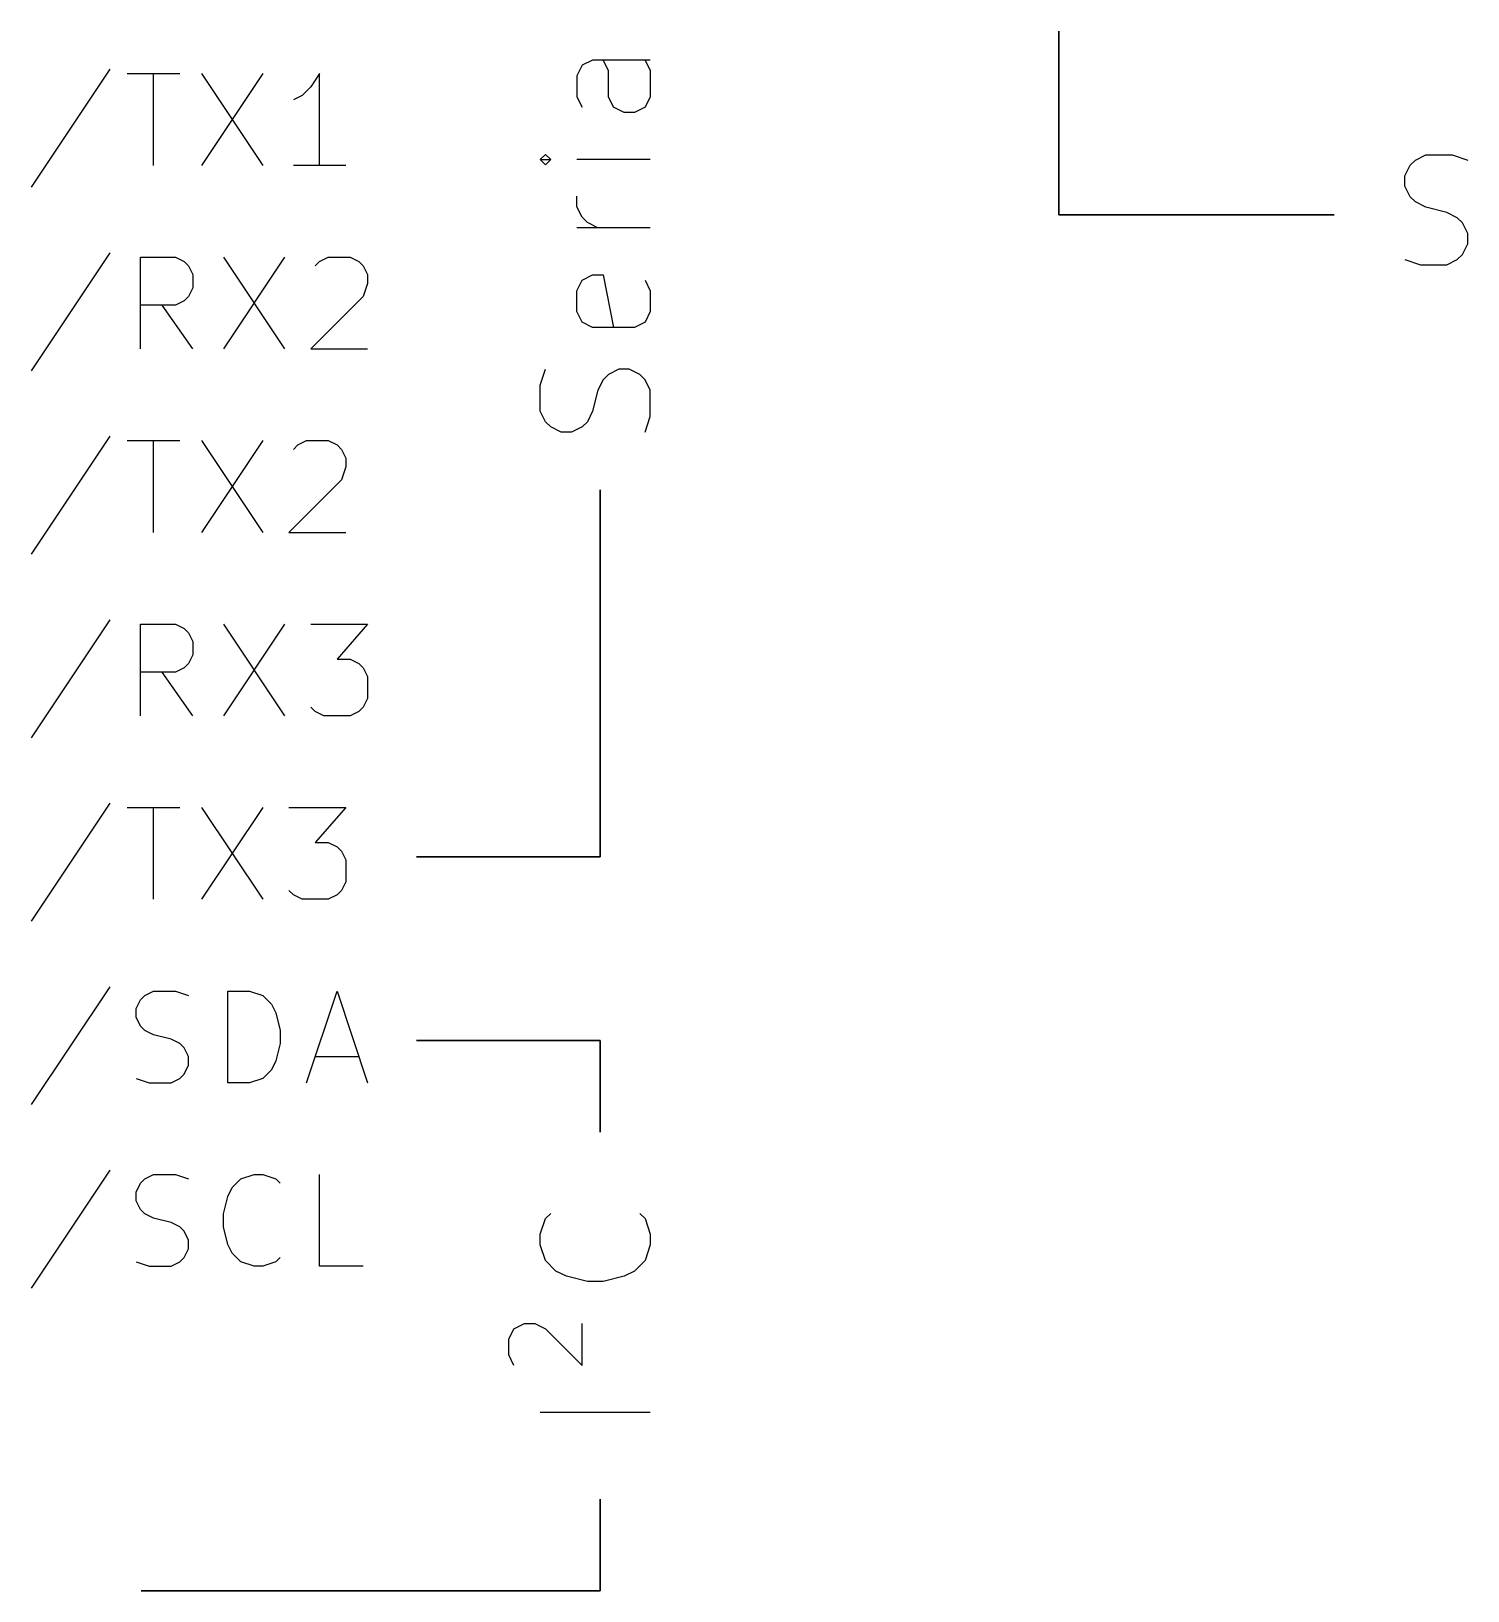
# Model space of a CAD drawing. Extents: x 0.4 to 11.3, y -7.9 to -0.4.
# Drawn here: x 4.49 to 5.273, y -2.7 to -1.85 of the extents above; entities that cross this region are included whole.
import ezdxf

# ---------------------------------------------------------------- set-up
doc = ezdxf.new("R2010")
doc.units = 0
doc.header["$MEASUREMENT"] = 0
doc.layers.add('CYAN2', color=4, linetype='CONTINUOUS')
doc.layers.add('RED2', color=1, linetype='CONTINUOUS')

msp = doc.modelspace()

# ---------------------------------------------------------------- linework, layer by layer
at = {"layer": 'CYAN2', "linetype": 'CONTINUOUS'}
for p, q in [((4.53285, -1.87075), (4.49, -1.93504)), ((4.53285, -1.87075), (4.49, -1.93504)), ((4.54238, -1.87313), (4.57095, -1.87313)), ((4.54238, -1.87313), (4.57095, -1.87313)), ((4.55667, -1.92313), (4.55667, -1.87313)), ((4.55667, -1.92313), (4.55667, -1.87313)), ((4.58285, -1.87313), (4.61619, -1.92313)), ((4.61619, -1.87313), (4.58285, -1.92313)), ((4.58285, -1.87313), (4.61619, -1.92313)), ((4.61619, -1.87313), (4.58285, -1.92313)), ((4.64714, -1.87313), (4.64238, -1.88028)), ((4.64714, -1.87313), (4.64238, -1.88028)), ((4.64714, -1.92313), (4.64714, -1.87313)), ((4.64714, -1.92313), (4.64714, -1.87313)), ((4.63761, -1.88504), (4.63285, -1.88742)), ((4.63761, -1.88504), (4.63285, -1.88742)), ((4.64238, -1.88028), (4.63761, -1.88504)), ((4.64238, -1.88028), (4.63761, -1.88504)), ((4.66143, -1.92313), (4.63285, -1.92313)), ((4.66143, -1.92313), (4.63285, -1.92313)), ((4.53285, -1.97075), (4.49, -2.03504)), ((4.53285, -1.97075), (4.49, -2.03504)), ((4.54952, -2.02313), (4.54952, -1.97313)), ((4.54952, -1.97313), (4.56857, -1.97313)), ((4.54952, -2.02313), (4.54952, -1.97313)), ((4.54952, -1.97313), (4.56857, -1.97313)), ((4.56857, -1.97313), (4.57333, -1.97551)), ((4.56857, -1.97313), (4.57333, -1.97551)), ((4.57333, -1.97551), (4.57571, -1.97789)), ((4.57333, -1.97551), (4.57571, -1.97789)), ((4.57571, -1.97789), (4.57809, -1.98265)), ((4.57571, -1.97789), (4.57809, -1.98265)), ((4.59476, -1.97313), (4.62809, -2.02313)), ((4.62809, -1.97313), (4.59476, -2.02313)), ((4.59476, -1.97313), (4.62809, -2.02313)), ((4.62809, -1.97313), (4.59476, -2.02313)), ((4.64476, -1.97789), (4.64714, -1.97551)), ((4.64476, -1.97789), (4.64714, -1.97551)), ((4.64714, -1.97551), (4.6519, -1.97313)), ((4.64714, -1.97551), (4.6519, -1.97313)), ((4.6519, -1.97313), (4.66381, -1.97313)), ((4.6519, -1.97313), (4.66381, -1.97313)), ((4.66381, -1.97313), (4.66857, -1.97551)), ((4.66381, -1.97313), (4.66857, -1.97551)), ((4.66857, -1.97551), (4.67095, -1.97789)), ((4.66857, -1.97551), (4.67095, -1.97789)), ((4.67095, -1.97789), (4.67333, -1.98265)), ((4.67095, -1.97789), (4.67333, -1.98265)), ((4.57809, -1.98265), (4.57809, -1.9898)), ((4.57809, -1.98265), (4.57809, -1.9898)), ((4.67333, -1.98742), (4.67095, -1.99456)), ((4.67333, -1.98742), (4.67095, -1.99456)), ((4.67333, -1.98265), (4.67333, -1.98742)), ((4.67333, -1.98265), (4.67333, -1.98742)), ((4.57333, -1.99694), (4.56857, -1.99932)), ((4.57333, -1.99694), (4.56857, -1.99932)), ((4.57571, -1.99456), (4.57333, -1.99694)), ((4.57571, -1.99456), (4.57333, -1.99694)), ((4.57809, -1.9898), (4.57571, -1.99456)), ((4.57809, -1.9898), (4.57571, -1.99456)), ((4.67095, -1.99456), (4.64238, -2.02313)), ((4.67095, -1.99456), (4.64238, -2.02313)), ((4.56857, -1.99932), (4.54952, -1.99932)), ((4.56857, -1.99932), (4.54952, -1.99932)), ((4.57809, -2.02313), (4.56143, -1.99932)), ((4.57809, -2.02313), (4.56143, -1.99932)), ((4.64238, -2.02313), (4.67333, -2.02313)), ((4.64238, -2.02313), (4.67333, -2.02313)), ((4.53285, -2.07075), (4.49, -2.13504)), ((4.53285, -2.07075), (4.49, -2.13504)), ((4.54238, -2.07313), (4.57095, -2.07313)), ((4.54238, -2.07313), (4.57095, -2.07313)), ((4.55667, -2.12313), (4.55667, -2.07313)), ((4.55667, -2.12313), (4.55667, -2.07313)), ((4.58285, -2.07313), (4.61619, -2.12313)), ((4.61619, -2.07313), (4.58285, -2.12313)), ((4.58285, -2.07313), (4.61619, -2.12313)), ((4.61619, -2.07313), (4.58285, -2.12313)), ((4.63523, -2.07551), (4.64, -2.07313)), ((4.63523, -2.07551), (4.64, -2.07313)), ((4.64, -2.07313), (4.6519, -2.07313)), ((4.64, -2.07313), (4.6519, -2.07313)), ((4.6519, -2.07313), (4.65666, -2.07551)), ((4.6519, -2.07313), (4.65666, -2.07551)), ((4.63285, -2.07789), (4.63523, -2.07551)), ((4.63285, -2.07789), (4.63523, -2.07551)), ((4.65666, -2.07551), (4.65904, -2.07789)), ((4.65666, -2.07551), (4.65904, -2.07789)), ((4.65904, -2.07789), (4.66143, -2.08265)), ((4.65904, -2.07789), (4.66143, -2.08265)), ((4.66143, -2.08742), (4.65904, -2.09456)), ((4.66143, -2.08742), (4.65904, -2.09456)), ((4.66143, -2.08265), (4.66143, -2.08742)), ((4.66143, -2.08265), (4.66143, -2.08742)), ((4.65904, -2.09456), (4.63047, -2.12313)), ((4.65904, -2.09456), (4.63047, -2.12313)), ((4.63047, -2.12313), (4.66143, -2.12313)), ((4.63047, -2.12313), (4.66143, -2.12313)), ((4.53285, -2.17075), (4.49, -2.23504)), ((4.53285, -2.17075), (4.49, -2.23504)), ((4.54952, -2.22313), (4.54952, -2.17313)), ((4.54952, -2.17313), (4.56857, -2.17313)), ((4.54952, -2.22313), (4.54952, -2.17313)), ((4.54952, -2.17313), (4.56857, -2.17313)), ((4.56857, -2.17313), (4.57333, -2.17551)), ((4.56857, -2.17313), (4.57333, -2.17551)), ((4.57333, -2.17551), (4.57571, -2.17789)), ((4.57333, -2.17551), (4.57571, -2.17789)), ((4.59476, -2.17313), (4.62809, -2.22313)), ((4.62809, -2.17313), (4.59476, -2.22313)), ((4.59476, -2.17313), (4.62809, -2.22313)), ((4.62809, -2.17313), (4.59476, -2.22313)), ((4.64238, -2.17313), (4.67333, -2.17313)), ((4.64238, -2.17313), (4.67333, -2.17313)), ((4.67333, -2.17313), (4.65666, -2.19218)), ((4.67333, -2.17313), (4.65666, -2.19218)), ((4.57571, -2.17789), (4.57809, -2.18265)), ((4.57571, -2.17789), (4.57809, -2.18265)), ((4.57809, -2.18265), (4.57809, -2.1898)), ((4.57809, -2.18265), (4.57809, -2.1898)), ((4.57809, -2.1898), (4.57571, -2.19456)), ((4.57809, -2.1898), (4.57571, -2.19456)), ((4.65666, -2.19218), (4.66381, -2.19218)), ((4.65666, -2.19218), (4.66381, -2.19218)), ((4.66381, -2.19218), (4.66857, -2.19456)), ((4.66381, -2.19218), (4.66857, -2.19456)), ((4.56857, -2.19932), (4.54952, -2.19932)), ((4.56857, -2.19932), (4.54952, -2.19932)), ((4.57809, -2.22313), (4.56143, -2.19932)), ((4.57809, -2.22313), (4.56143, -2.19932)), ((4.57333, -2.19694), (4.56857, -2.19932)), ((4.57333, -2.19694), (4.56857, -2.19932)), ((4.57571, -2.19456), (4.57333, -2.19694)), ((4.57571, -2.19456), (4.57333, -2.19694)), ((4.66857, -2.19456), (4.67095, -2.19694)), ((4.66857, -2.19456), (4.67095, -2.19694)), ((4.67095, -2.19694), (4.67333, -2.2017)), ((4.67095, -2.19694), (4.67333, -2.2017)), ((4.67333, -2.2017), (4.67333, -2.21361)), ((4.67333, -2.2017), (4.67333, -2.21361)), ((4.64476, -2.22075), (4.64238, -2.21837)), ((4.64476, -2.22075), (4.64238, -2.21837)), ((4.67095, -2.21837), (4.66857, -2.22075)), ((4.67095, -2.21837), (4.66857, -2.22075)), ((4.67333, -2.21361), (4.67095, -2.21837)), ((4.67333, -2.21361), (4.67095, -2.21837)), ((4.64952, -2.22313), (4.64476, -2.22075)), ((4.64952, -2.22313), (4.64476, -2.22075)), ((4.66381, -2.22313), (4.64952, -2.22313)), ((4.66381, -2.22313), (4.64952, -2.22313)), ((4.66857, -2.22075), (4.66381, -2.22313)), ((4.66857, -2.22075), (4.66381, -2.22313)), ((4.53285, -2.27075), (4.49, -2.33504)), ((4.53285, -2.27075), (4.49, -2.33504)), ((4.54238, -2.27313), (4.57095, -2.27313)), ((4.54238, -2.27313), (4.57095, -2.27313)), ((4.55667, -2.32313), (4.55667, -2.27313)), ((4.55667, -2.32313), (4.55667, -2.27313)), ((4.58285, -2.27313), (4.61619, -2.32313)), ((4.61619, -2.27313), (4.58285, -2.32313)), ((4.58285, -2.27313), (4.61619, -2.32313)), ((4.61619, -2.27313), (4.58285, -2.32313)), ((4.63047, -2.27313), (4.66143, -2.27313)), ((4.63047, -2.27313), (4.66143, -2.27313)), ((4.66143, -2.27313), (4.64476, -2.29218)), ((4.66143, -2.27313), (4.64476, -2.29218)), ((4.64476, -2.29218), (4.6519, -2.29218)), ((4.64476, -2.29218), (4.6519, -2.29218)), ((4.6519, -2.29218), (4.65666, -2.29456)), ((4.6519, -2.29218), (4.65666, -2.29456)), ((4.65666, -2.29456), (4.65904, -2.29694)), ((4.65666, -2.29456), (4.65904, -2.29694)), ((4.65904, -2.29694), (4.66143, -2.3017)), ((4.65904, -2.29694), (4.66143, -2.3017)), ((4.66143, -2.3017), (4.66143, -2.31361)), ((4.66143, -2.3017), (4.66143, -2.31361)), ((4.63285, -2.32075), (4.63047, -2.31837)), ((4.63285, -2.32075), (4.63047, -2.31837)), ((4.65904, -2.31837), (4.65666, -2.32075)), ((4.65904, -2.31837), (4.65666, -2.32075)), ((4.66143, -2.31361), (4.65904, -2.31837)), ((4.66143, -2.31361), (4.65904, -2.31837)), ((4.63761, -2.32313), (4.63285, -2.32075)), ((4.63761, -2.32313), (4.63285, -2.32075)), ((4.6519, -2.32313), (4.63761, -2.32313)), ((4.6519, -2.32313), (4.63761, -2.32313)), ((4.65666, -2.32075), (4.6519, -2.32313)), ((4.65666, -2.32075), (4.6519, -2.32313)), ((4.53285, -2.37075), (4.49, -2.43504)), ((4.53285, -2.37075), (4.49, -2.43504)), ((4.54714, -2.38265), (4.54952, -2.37789)), ((4.54714, -2.38265), (4.54952, -2.37789)), ((4.54952, -2.37789), (4.5519, -2.37551)), ((4.54952, -2.37789), (4.5519, -2.37551)), ((4.5519, -2.37551), (4.55667, -2.37313)), ((4.5519, -2.37551), (4.55667, -2.37313)), ((4.55667, -2.37313), (4.56857, -2.37313)), ((4.55667, -2.37313), (4.56857, -2.37313)), ((4.56857, -2.37313), (4.57571, -2.37551)), ((4.56857, -2.37313), (4.57571, -2.37551)), ((4.59714, -2.42313), (4.59714, -2.37313)), ((4.59714, -2.37313), (4.60904, -2.37313)), ((4.59714, -2.42313), (4.59714, -2.37313)), ((4.59714, -2.37313), (4.60904, -2.37313)), ((4.60904, -2.37313), (4.61619, -2.37551)), ((4.60904, -2.37313), (4.61619, -2.37551)), ((4.61619, -2.37551), (4.62095, -2.38028)), ((4.61619, -2.37551), (4.62095, -2.38028)), ((4.64, -2.42313), (4.65666, -2.37313)), ((4.64, -2.42313), (4.65666, -2.37313)), ((4.65666, -2.37313), (4.67333, -2.42313)), ((4.65666, -2.37313), (4.67333, -2.42313)), ((4.54714, -2.38742), (4.54714, -2.38265)), ((4.54714, -2.38742), (4.54714, -2.38265)), ((4.54952, -2.39218), (4.54714, -2.38742)), ((4.54952, -2.39218), (4.54714, -2.38742)), ((4.62095, -2.38028), (4.62333, -2.38504)), ((4.62095, -2.38028), (4.62333, -2.38504)), ((4.62333, -2.38504), (4.62571, -2.39456)), ((4.62333, -2.38504), (4.62571, -2.39456)), ((4.5519, -2.39456), (4.54952, -2.39218)), ((4.5519, -2.39456), (4.54952, -2.39218)), ((4.55667, -2.39694), (4.5519, -2.39456)), ((4.55667, -2.39694), (4.5519, -2.39456)), ((4.56619, -2.39932), (4.55667, -2.39694)), ((4.56619, -2.39932), (4.55667, -2.39694)), ((4.62571, -2.39456), (4.62571, -2.4017)), ((4.62571, -2.39456), (4.62571, -2.4017)), ((4.57095, -2.4017), (4.56619, -2.39932)), ((4.57095, -2.4017), (4.56619, -2.39932)), ((4.57333, -2.40408), (4.57095, -2.4017)), ((4.57333, -2.40408), (4.57095, -2.4017)), ((4.57571, -2.40885), (4.57333, -2.40408)), ((4.57571, -2.40885), (4.57333, -2.40408)), ((4.62571, -2.4017), (4.62333, -2.41122)), ((4.62571, -2.4017), (4.62333, -2.41122)), ((4.57333, -2.41837), (4.57571, -2.41361)), ((4.57333, -2.41837), (4.57571, -2.41361)), ((4.57571, -2.41361), (4.57571, -2.40885)), ((4.57571, -2.41361), (4.57571, -2.40885)), ((4.62333, -2.41122), (4.62095, -2.41599)), ((4.62333, -2.41122), (4.62095, -2.41599)), ((4.64476, -2.40885), (4.66857, -2.40885)), ((4.64476, -2.40885), (4.66857, -2.40885)), ((4.54714, -2.42075), (4.55428, -2.42313)), ((4.54714, -2.42075), (4.55428, -2.42313)), ((4.56619, -2.42313), (4.57095, -2.42075)), ((4.56619, -2.42313), (4.57095, -2.42075)), ((4.57095, -2.42075), (4.57333, -2.41837)), ((4.57095, -2.42075), (4.57333, -2.41837)), ((4.61619, -2.42075), (4.60904, -2.42313)), ((4.61619, -2.42075), (4.60904, -2.42313)), ((4.62095, -2.41599), (4.61619, -2.42075)), ((4.62095, -2.41599), (4.61619, -2.42075)), ((4.55428, -2.42313), (4.56619, -2.42313)), ((4.55428, -2.42313), (4.56619, -2.42313)), ((4.60904, -2.42313), (4.59714, -2.42313)), ((4.60904, -2.42313), (4.59714, -2.42313)), ((4.53285, -2.47075), (4.49, -2.53504)), ((4.53285, -2.47075), (4.49, -2.53504)), ((4.5519, -2.47551), (4.55667, -2.47313)), ((4.5519, -2.47551), (4.55667, -2.47313)), ((4.55667, -2.47313), (4.56857, -2.47313)), ((4.55667, -2.47313), (4.56857, -2.47313)), ((4.56857, -2.47313), (4.57571, -2.47551)), ((4.56857, -2.47313), (4.57571, -2.47551)), ((4.60428, -2.47551), (4.61143, -2.47313)), ((4.60428, -2.47551), (4.61143, -2.47313)), ((4.61143, -2.47313), (4.61619, -2.47313)), ((4.61143, -2.47313), (4.61619, -2.47313)), ((4.61619, -2.47313), (4.62333, -2.47551)), ((4.61619, -2.47313), (4.62333, -2.47551)), ((4.64714, -2.52313), (4.64714, -2.47313)), ((4.64714, -2.52313), (4.64714, -2.47313)), ((4.54714, -2.48265), (4.54952, -2.47789)), ((4.54714, -2.48265), (4.54952, -2.47789)), ((4.54952, -2.47789), (4.5519, -2.47551)), ((4.54952, -2.47789), (4.5519, -2.47551)), ((4.59714, -2.48504), (4.59952, -2.48028)), ((4.59714, -2.48504), (4.59952, -2.48028)), ((4.59952, -2.48028), (4.60428, -2.47551)), ((4.59952, -2.48028), (4.60428, -2.47551)), ((4.62333, -2.47551), (4.62571, -2.47789)), ((4.62333, -2.47551), (4.62571, -2.47789)), ((4.54714, -2.48742), (4.54714, -2.48265)), ((4.54714, -2.48742), (4.54714, -2.48265)), ((4.54952, -2.49218), (4.54714, -2.48742)), ((4.54952, -2.49218), (4.54714, -2.48742)), ((4.59476, -2.49456), (4.59714, -2.48504)), ((4.59476, -2.49456), (4.59714, -2.48504)), ((4.5519, -2.49456), (4.54952, -2.49218)), ((4.5519, -2.49456), (4.54952, -2.49218)), ((4.55667, -2.49694), (4.5519, -2.49456)), ((4.55667, -2.49694), (4.5519, -2.49456)), ((4.56619, -2.49932), (4.55667, -2.49694)), ((4.56619, -2.49932), (4.55667, -2.49694)), ((4.59476, -2.5017), (4.59476, -2.49456)), ((4.59476, -2.5017), (4.59476, -2.49456)), ((4.57095, -2.5017), (4.56619, -2.49932)), ((4.57095, -2.5017), (4.56619, -2.49932)), ((4.57333, -2.50408), (4.57095, -2.5017)), ((4.57333, -2.50408), (4.57095, -2.5017)), ((4.57571, -2.50885), (4.57333, -2.50408)), ((4.57571, -2.50885), (4.57333, -2.50408)), ((4.59714, -2.51122), (4.59476, -2.5017)), ((4.59714, -2.51122), (4.59476, -2.5017)), ((4.57333, -2.51837), (4.57571, -2.51361)), ((4.57333, -2.51837), (4.57571, -2.51361)), ((4.57571, -2.51361), (4.57571, -2.50885)), ((4.57571, -2.51361), (4.57571, -2.50885)), ((4.59952, -2.51599), (4.59714, -2.51122)), ((4.59952, -2.51599), (4.59714, -2.51122)), ((4.60428, -2.52075), (4.59952, -2.51599)), ((4.60428, -2.52075), (4.59952, -2.51599)), ((4.54714, -2.52075), (4.55428, -2.52313)), ((4.54714, -2.52075), (4.55428, -2.52313)), ((4.55428, -2.52313), (4.56619, -2.52313)), ((4.55428, -2.52313), (4.56619, -2.52313)), ((4.56619, -2.52313), (4.57095, -2.52075)), ((4.56619, -2.52313), (4.57095, -2.52075)), ((4.57095, -2.52075), (4.57333, -2.51837)), ((4.57095, -2.52075), (4.57333, -2.51837)), ((4.61143, -2.52313), (4.60428, -2.52075)), ((4.61143, -2.52313), (4.60428, -2.52075)), ((4.61619, -2.52313), (4.61143, -2.52313)), ((4.61619, -2.52313), (4.61143, -2.52313)), ((4.62333, -2.52075), (4.61619, -2.52313)), ((4.62333, -2.52075), (4.61619, -2.52313)), ((4.62571, -2.51837), (4.62333, -2.52075)), ((4.62571, -2.51837), (4.62333, -2.52075)), ((4.67095, -2.52313), (4.64714, -2.52313)), ((4.67095, -2.52313), (4.64714, -2.52313))]:
    msp.add_line(p, q, dxfattribs=at)
at = {"layer": 'RED2', "linetype": 'CONTINUOUS'}
for p, q in [((5.05, -1.85), (5.05, -1.95)), ((5.05, -1.95), (5.05, -1.85)), ((4.79022, -1.86857), (4.78736, -1.87429)), ((4.79593, -1.86572), (4.79022, -1.86857)), ((4.82736, -1.86572), (4.79593, -1.86572)), ((4.80451, -1.87143), (4.80165, -1.86572)), ((4.82451, -1.86572), (4.82736, -1.87143)), ((4.78736, -1.87429), (4.78736, -1.88572)), ((4.80451, -1.88572), (4.80451, -1.87143)), ((4.82736, -1.87143), (4.82736, -1.88572)), ((4.78736, -1.88572), (4.79022, -1.89143)), ((4.80736, -1.89143), (4.80451, -1.88572)), ((4.82736, -1.88572), (4.82451, -1.89143)), ((4.81308, -1.89429), (4.80736, -1.89143)), ((4.81879, -1.89429), (4.81308, -1.89429)), ((4.82451, -1.89143), (4.81879, -1.89429)), ((4.77022, -1.91714), (4.76736, -1.92)), ((4.76736, -1.92), (4.77022, -1.92286)), ((4.76736, -1.92), (4.77308, -1.92)), ((4.77308, -1.92), (4.77022, -1.91714)), ((4.77022, -1.92286), (4.77308, -1.92)), ((4.82736, -1.92), (4.78736, -1.92)), ((5.24143, -1.92308), (5.24429, -1.92022)), ((5.24429, -1.92022), (5.25, -1.91737)), ((5.25, -1.91737), (5.26429, -1.91737)), ((5.26429, -1.91737), (5.27286, -1.92022)), ((5.23857, -1.9288), (5.24143, -1.92308)), ((5.23857, -1.93451), (5.23857, -1.9288)), ((5.24143, -1.94022), (5.23857, -1.93451)), ((4.78736, -1.94571), (4.78736, -1.94)), ((4.79022, -1.95143), (4.78736, -1.94571)), ((5.24429, -1.94308), (5.24143, -1.94022)), ((5.25, -1.94594), (5.24429, -1.94308)), ((5.26143, -1.9488), (5.25, -1.94594)), ((4.79308, -1.95428), (4.79022, -1.95143)), ((4.79879, -1.95714), (4.79308, -1.95428)), ((5.2, -1.95), (5.05, -1.95)), ((5.05, -1.95), (5.2, -1.95)), ((5.26715, -1.95165), (5.26143, -1.9488)), ((5.27, -1.95451), (5.26715, -1.95165)), ((5.27286, -1.96022), (5.27, -1.95451)), ((4.82736, -1.95714), (4.78736, -1.95714)), ((5.27286, -1.96594), (5.27286, -1.96022)), ((5.26715, -1.97451), (5.27, -1.97165)), ((5.27, -1.97165), (5.27286, -1.96594)), ((5.23857, -1.97451), (5.24715, -1.97737)), ((5.24715, -1.97737), (5.26143, -1.97737)), ((5.26143, -1.97737), (5.26715, -1.97451)), ((4.78736, -1.99143), (4.79022, -1.98571)), ((4.79022, -1.98571), (4.79593, -1.98286)), ((4.79593, -1.98286), (4.80165, -1.98286)), ((4.80165, -1.98286), (4.80736, -2.01143)), ((4.82451, -1.98571), (4.82736, -1.99143)), ((4.78736, -2.00286), (4.78736, -1.99143)), ((4.82736, -1.99143), (4.82736, -2.00286)), ((4.79022, -2.00857), (4.78736, -2.00286)), ((4.82736, -2.00286), (4.82451, -2.00857)), ((4.79593, -2.01143), (4.79022, -2.00857)), ((4.81879, -2.01143), (4.79593, -2.01143)), ((4.82451, -2.00857), (4.81879, -2.01143)), ((4.76736, -2.04285), (4.77022, -2.03428)), ((4.80165, -2.04), (4.79879, -2.04571)), ((4.80451, -2.03714), (4.80165, -2.04)), ((4.81022, -2.03428), (4.80451, -2.03714)), ((4.81593, -2.03428), (4.81022, -2.03428)), ((4.82165, -2.03714), (4.81593, -2.03428)), ((4.82451, -2.04), (4.82165, -2.03714)), ((4.82736, -2.04571), (4.82451, -2.04)), ((4.76736, -2.05714), (4.76736, -2.04285)), ((4.79879, -2.04571), (4.79593, -2.05714)), ((4.82736, -2.06), (4.82736, -2.04571)), ((4.77022, -2.06285), (4.76736, -2.05714)), ((4.77308, -2.06571), (4.77022, -2.06285)), ((4.79308, -2.06285), (4.79022, -2.06571)), ((4.79593, -2.05714), (4.79308, -2.06285)), ((4.82451, -2.06857), (4.82736, -2.06)), ((4.77879, -2.06857), (4.77308, -2.06571)), ((4.78451, -2.06857), (4.77879, -2.06857)), ((4.79022, -2.06571), (4.78451, -2.06857)), ((4.8, -2.1), (4.8, -2.3)), ((4.8, -2.3), (4.8, -2.1)), ((4.7, -2.3), (4.8, -2.3)), ((4.8, -2.3), (4.7, -2.3)), ((4.7, -2.4), (4.8, -2.4)), ((4.8, -2.4), (4.7, -2.4)), ((4.8, -2.4), (4.8, -2.45)), ((4.8, -2.45), (4.8, -2.4)), ((4.76736, -2.50571), (4.77022, -2.49714)), ((4.77022, -2.49714), (4.77308, -2.49428)), ((4.82165, -2.49428), (4.82451, -2.49714)), ((4.82451, -2.49714), (4.82736, -2.50571)), ((4.76736, -2.51143), (4.76736, -2.50571)), ((4.82736, -2.50571), (4.82736, -2.51143)), ((4.77022, -2.52), (4.76736, -2.51143)), ((4.82736, -2.51143), (4.82451, -2.52)), ((4.77593, -2.52571), (4.77022, -2.52)), ((4.82451, -2.52), (4.81879, -2.52571)), ((4.78165, -2.52857), (4.77593, -2.52571)), ((4.79308, -2.53143), (4.78165, -2.52857)), ((4.80165, -2.53143), (4.79308, -2.53143)), ((4.81308, -2.52857), (4.80165, -2.53143)), ((4.81879, -2.52571), (4.81308, -2.52857)), ((4.75022, -2.56285), (4.75308, -2.55714)), ((4.75308, -2.55714), (4.75879, -2.55428)), ((4.75879, -2.55428), (4.76451, -2.55428)), ((4.76451, -2.55428), (4.77022, -2.55714)), ((4.77022, -2.55714), (4.79022, -2.57714)), ((4.79022, -2.57714), (4.79022, -2.55428)), ((4.75022, -2.57143), (4.75022, -2.56285)), ((4.75308, -2.57714), (4.75022, -2.57143)), ((4.82736, -2.60285), (4.76736, -2.60285)), ((4.8, -2.7), (4.8, -2.65)), ((4.8, -2.65), (4.8, -2.7)), ((4.55, -2.7), (4.8, -2.7)), ((4.8, -2.7), (4.55, -2.7))]:
    msp.add_line(p, q, dxfattribs=at)

doc.saveas('drawing.dxf')
